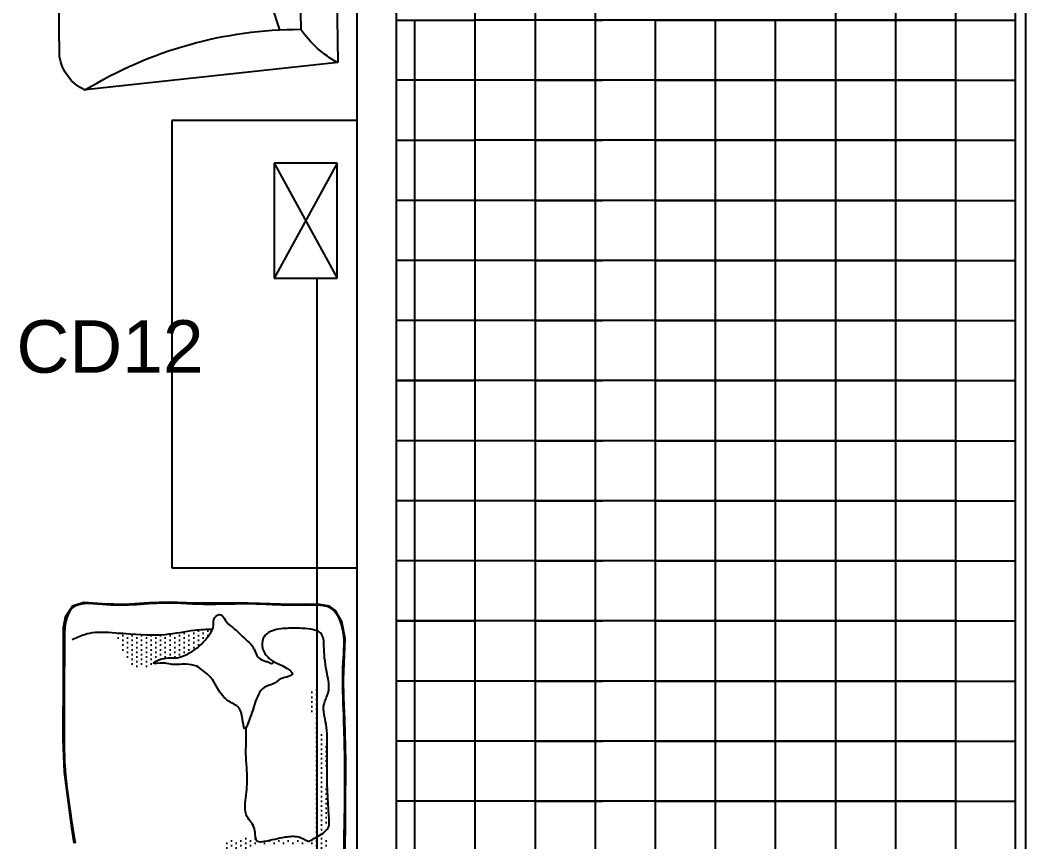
# Model space of a CAD drawing. Header units: millimetres. Extents: x 2377 to 4712, y -254 to 3188.
# Drawn here: x 3139.36 to 3178.75, y 1110.54 to 1142.71 of the extents above; entities that cross this region are included whole.
import ezdxf

# ---------------------------------------------------------------- set-up
doc = ezdxf.new("R2010")
doc.units = ezdxf.units.MM
doc.set_wipeout_variables(frame=1)
doc.linetypes.add('ACAD_ISO03W100', pattern=[30, 12, -18])
doc.layers.add('CD', color=7, linetype='Continuous', true_color=0x5e67af)
doc.layers.add('Mobiliario', color=254, linetype='Continuous')
doc.styles.get("Standard").update_dxf_attribs({"font": 'arial.ttf'})
pattern_1 = [(270, (-15396.10063, 15047.90067), (-0.1851670485, -0.0925835242), [0, -0.1851670485])]

# ---------------------------------------------------------------- blocks, each defined once
blk = doc.blocks.new('sl06-1')
blk.add_wipeout([(0, -0.3127), (0, 0.3127), (0.6906, 0.3798), (0.7219, 0.361), (0.7398, 0.3422), (0.7501, 0.32), (0.7597, 0.2878), (0.7597, -0.2878), (0.7514, -0.3185), (0.7356, -0.3456), (0.7116, -0.3674), (0.6906, -0.3798)])
at = {"linetype": 'ByBlock'}
for p, q in [((0, 0.3127), (0.6906, 0.3798)), ((0, 0.3127), (0, -0.3127)), ((0.7597, -0.2878), (0.7597, 0.2878)), ((0.1001, 0.2206), (0.1001, -0.2206)), ((0, -0.3127), (0.6906, -0.3798))]:
    blk.add_line(p, q, dxfattribs=at)
for centre, radius, start, end in [((0.1135, 1.3453), 1.1248, 269.3185, 300.8671), ((0.6429, 0.2722), 0.1178, 7.6143, 66.1255), ((-0.1461, 0.0532), 0.2978, 34.1973, 60.6083), ((-0.4779, 0), 0.6726, 340.7839, 19.2161), ((-0.1461, -0.0532), 0.2978, 299.3917, 325.8027), ((0.1135, -1.3453), 1.1248, 59.1329, 90.6815), ((0.6429, -0.2722), 0.1178, 293.8745, 352.3857)]:
    blk.add_arc(centre, radius, start, end, dxfattribs=at)

msp = doc.modelspace()

# ---------------------------------------------------------------- hatches: boundary and pattern name
at = {"layer": 'Mobiliario', "transparency": 33554687}
h = msp.add_hatch(dxfattribs=at)
h.set_pattern_fill('DOTS', color=256, scale=0.116641, angle=90, style=0)
h.set_pattern_definition(pattern_1)
edge = h.paths.add_edge_path()
edge.add_spline(control_points=[(3146.889, 1118.854), (3146.858, 1118.782), (3146.776, 1118.653), (3146.597, 1118.413), (3146.329, 1118.146), (3145.938, 1117.88), (3145.43, 1117.688), (3145.04, 1117.789), (3144.589, 1117.571), (3144.585, 1117.538)], knot_values=[3.681648, 3.681648, 3.681648, 3.681648, 3.721851, 3.757198, 3.837171, 3.913615, 4.002995, 4.095118, 4.156003, 4.156003, 4.156003, 4.156003], degree=3, periodic=0)
edge.add_spline(control_points=[(3144.585, 1117.538), (3144.324, 1117.391), (3143.948, 1117.178), (3143.482, 1117.644), (3143.344, 1118.176), (3143.125, 1118.555), (3143.02, 1118.737)], knot_values=[0, 0, 0, 0, 0.131695, 0.189836, 0.306557, 0.413914, 0.413914, 0.413914, 0.413914], degree=3, periodic=0)
edge.add_spline(control_points=[(3143.02, 1118.737), (3143.224, 1118.746), (3143.899, 1118.645), (3144.965, 1118.582), (3146.036, 1118.821), (3146.656, 1118.85), (3146.889, 1118.854)], knot_values=[0.452649, 0.452649, 0.452649, 0.452649, 0.558769, 0.799099, 0.998943, 1.118697, 1.118697, 1.118697, 1.118697], degree=3, periodic=0)
h = msp.add_hatch(dxfattribs=at)
h.set_pattern_fill('DOTS', color=256, scale=0.116641, angle=90, style=0)
h.set_pattern_definition(pattern_1)
edge = h.paths.add_edge_path()
edge.add_spline(control_points=[(3151.215, 1111.027), (3151.209, 1111.018), (3151.141, 1110.914), (3150.864, 1110.67), (3150.766, 1111.536), (3151, 1112.035), (3150.842, 1112.796), (3150.839, 1113.466), (3150.919, 1114.326), (3151.013, 1115.332), (3150.462, 1116.176), (3151.02, 1116.782), (3151.017, 1115.776), (3151.019, 1115.304), (3151.194, 1114.625), (3151.35, 1114.428), (3151.388, 1114.341)], knot_values=[0.056981, 0.056981, 0.056981, 0.056981, 0.06189, 0.111704, 0.199612, 0.342595, 0.445339, 0.576251, 0.69133, 0.888594, 1.091803, 1.131101, 1.196844, 1.416016, 1.489704, 1.540166, 1.540166, 1.540166, 1.540166], degree=3, periodic=0)
edge.add_spline(control_points=[(3151.388, 1114.341), (3151.387, 1114.224), (3151.385, 1114.019), (3151.383, 1113.816), (3151.382, 1113.73)], knot_values=[0.718639, 0.718639, 0.718639, 0.718639, 0.779129, 0.823446, 0.823446, 0.823446, 0.823446], degree=3, periodic=0)
edge.add_spline(control_points=[(3151.382, 1113.73), (3151.376, 1113.694), (3151.328, 1113.432), (3151.321, 1112.708), (3151.416, 1111.786), (3151.367, 1111.233), (3151.248, 1110.836), (3151.219, 1110.976), (3151.215, 1111.027)], knot_values=[1.646059, 1.646059, 1.646059, 1.646059, 1.663729, 1.776794, 2.033298, 2.084002, 2.130605, 2.148665, 2.148665, 2.148665, 2.148665], degree=3, periodic=0)
h = msp.add_hatch(dxfattribs=at)
h.set_pattern_fill('DOTS', color=256, scale=0.116641, angle=90, style=0)
h.set_pattern_definition([(270, (-15396.10063, 15047.36173), (-0.1851670485, -0.0925835242), [0, -0.1851670485])])
edge = h.paths.add_edge_path()
edge.add_spline(control_points=[(3150.643, 1110.568), (3150.799, 1110.593), (3151.015, 1110.628), (3151.203, 1110.755), (3151.25, 1110.796)], knot_values=[0, 0, 0, 0, 0.080563, 0.111589, 0.111589, 0.111589, 0.111589], degree=3, periodic=0)
edge.add_spline(control_points=[(3151.25, 1110.796), (3151.336, 1110.724), (3151.479, 1110.606), (3151.474, 1110.262), (3151.421, 1110.051), (3151.386, 1109.906)], knot_values=[0, 0, 0, 0, 0.054121, 0.08915, 0.167138, 0.167138, 0.167138, 0.167138], degree=3, periodic=0)
edge.add_spline(control_points=[(3151.386, 1109.906), (3151.385, 1109.906), (3151.301, 1110.124), (3150.805, 1110.456), (3150.033, 1110.391), (3149.307, 1110.388), (3148.655, 1110.444), (3148.453, 1110.25), (3148.416, 1110.204)], knot_values=[1.511928, 1.511928, 1.511928, 1.511928, 1.512363, 1.638201, 1.765577, 1.906885, 2.027828, 2.059082, 2.059082, 2.059082, 2.059082], degree=3, periodic=0)
edge.add_spline(control_points=[(3148.416, 1110.204), (3148.323, 1110.227), (3148.187, 1110.261), (3147.96, 1110.234), (3147.749, 1110.147), (3147.461, 1110.225), (3147.217, 1110.161), (3147.061, 1110.184), (3147.016, 1110.191)], knot_values=[0, 0, 0, 0, 0.048558, 0.071367, 0.116584, 0.162079, 0.218878, 0.242488, 0.242488, 0.242488, 0.242488], degree=3, periodic=0)
edge.add_spline(control_points=[(3147.016, 1110.191), (3147.034, 1110.207), (3147.135, 1110.289), (3147.38, 1110.367), (3147.449, 1110.571), (3147.466, 1110.679)], knot_values=[0.818516, 0.818516, 0.818516, 0.818516, 0.831378, 0.885814, 0.938551, 0.938551, 0.938551, 0.938551], degree=3, periodic=0)
edge.add_spline(control_points=[(3147.466, 1110.679), (3147.518, 1110.668), (3147.606, 1110.649), (3147.801, 1110.66), (3147.998, 1110.625), (3148.275, 1110.701), (3148.456, 1110.69), (3148.584, 1110.682)], knot_values=[0, 0, 0, 0, 0.027242, 0.046133, 0.100301, 0.127225, 0.192645, 0.192645, 0.192645, 0.192645], degree=3, periodic=0)
edge.add_spline(control_points=[(3148.584, 1110.682), (3148.601, 1110.63), (3148.662, 1110.525), (3149.141, 1110.614), (3149.63, 1110.6), (3150.22, 1110.626), (3150.52, 1110.585), (3150.643, 1110.568)], knot_values=[0, 0, 0, 0, 0.027981, 0.070374, 0.21186, 0.303711, 0.367692, 0.367692, 0.367692, 0.367692], degree=3, periodic=0)

# ---------------------------------------------------------------- linework, layer by layer
at = {"transparency": 33554687}
for p, q in [((3178.339, 1006.305), (3178.339, 1168.966)), ((3178.746, 1006.305), (3178.746, 1168.966)), ((3152.563, 1089.34), (3152.563, 1148.133)), ((3154.101, 1089.34), (3154.101, 1148.133)), ((3157.173, 1147.409), (3157.173, 1076.857)), ((3159.525, 1147.409), (3159.525, 1088.615)), ((3161.877, 1145.057), (3161.877, 1142.705)), ((3171.284, 1145.057), (3171.284, 1142.705)), ((3173.635, 1145.057), (3173.635, 1142.705)), ((3175.987, 1145.057), (3175.987, 1142.705)), ((3154.101, 1142.705), (3157.173, 1142.705)), ((3154.822, 1140.353), (3154.822, 1142.705)), ((3164.228, 1142.705), (3157.173, 1142.705)), ((3164.228, 1142.705), (3157.173, 1142.705)), ((3161.877, 1142.705), (3162.176, 1142.705)), ((3161.877, 1142.705), (3161.877, 1140.353)), ((3161.877, 1142.705), (3162.176, 1142.705)), ((3166.58, 1142.705), (3164.228, 1142.705)), ((3164.228, 1142.705), (3164.228, 1140.353)), ((3164.228, 1142.705), (3166.58, 1142.705)), ((3166.58, 1142.705), (3164.228, 1142.705)), ((3168.932, 1142.705), (3166.58, 1142.705)), ((3166.58, 1142.705), (3166.58, 1140.353)), ((3166.58, 1142.705), (3168.932, 1142.705)), ((3168.932, 1142.705), (3166.58, 1142.705)), ((3171.284, 1142.705), (3168.932, 1142.705)), ((3168.932, 1142.705), (3168.932, 1140.353)), ((3168.932, 1142.705), (3171.284, 1142.705)), ((3171.284, 1142.705), (3168.932, 1142.705)), ((3168.932, 1142.705), (3171.284, 1142.705)), ((3171.284, 1142.705), (3168.932, 1142.705)), ((3168.932, 1142.705), (3171.284, 1142.705)), ((3173.635, 1142.705), (3171.284, 1142.705)), ((3171.284, 1142.705), (3171.284, 1140.353)), ((3171.284, 1142.705), (3173.635, 1142.705)), ((3173.635, 1142.705), (3171.284, 1142.705)), ((3171.284, 1142.705), (3173.635, 1142.705)), ((3173.635, 1142.705), (3171.284, 1142.705)), ((3171.284, 1142.705), (3173.635, 1142.705)), ((3175.987, 1142.705), (3173.635, 1142.705)), ((3173.635, 1142.705), (3173.635, 1140.353)), ((3173.635, 1142.705), (3178.339, 1142.705)), ((3175.987, 1142.705), (3173.635, 1142.705)), ((3173.635, 1142.705), (3178.339, 1142.705)), ((3175.987, 1142.705), (3173.635, 1142.705)), ((3173.635, 1142.705), (3178.339, 1142.705)), ((3175.987, 1142.705), (3175.987, 1140.353)), ((3157.173, 1140.353), (3154.101, 1140.353)), ((3154.822, 1138.002), (3154.822, 1140.353)), ((3164.228, 1140.353), (3157.173, 1140.353)), ((3159.525, 1140.353), (3157.173, 1140.353)), ((3161.877, 1140.353), (3159.525, 1140.353)), ((3159.525, 1140.353), (3161.877, 1140.353)), ((3161.877, 1140.353), (3162.176, 1140.353)), ((3161.877, 1140.353), (3161.877, 1138.002)), ((3164.228, 1140.353), (3161.877, 1140.353)), ((3166.58, 1140.353), (3164.228, 1140.353)), ((3164.228, 1140.353), (3164.228, 1138.002)), ((3164.228, 1140.353), (3166.58, 1140.353)), ((3166.58, 1140.353), (3164.228, 1140.353)), ((3164.228, 1140.353), (3166.58, 1140.353)), ((3168.932, 1140.353), (3166.58, 1140.353)), ((3166.58, 1140.353), (3166.58, 1138.002)), ((3166.58, 1140.353), (3168.932, 1140.353)), ((3168.932, 1140.353), (3166.58, 1140.353)), ((3166.58, 1140.353), (3168.932, 1140.353)), ((3171.284, 1140.353), (3168.932, 1140.353)), ((3168.932, 1140.353), (3168.932, 1138.002)), ((3168.932, 1140.353), (3171.284, 1140.353)), ((3171.284, 1140.353), (3168.932, 1140.353)), ((3168.932, 1140.353), (3171.284, 1140.353)), ((3173.635, 1140.353), (3171.284, 1140.353)), ((3171.284, 1140.353), (3171.284, 1138.002)), ((3171.284, 1140.353), (3173.635, 1140.353)), ((3173.635, 1140.353), (3171.284, 1140.353)), ((3171.284, 1140.353), (3173.635, 1140.353)), ((3175.987, 1140.353), (3173.635, 1140.353)), ((3173.635, 1140.353), (3173.635, 1138.002)), ((3173.635, 1140.353), (3178.339, 1140.353)), ((3175.987, 1140.353), (3173.635, 1140.353)), ((3173.635, 1140.353), (3178.339, 1140.353)), ((3175.987, 1140.353), (3175.987, 1138.002)), ((3154.101, 1138.002), (3157.173, 1138.002)), ((3154.822, 1135.65), (3154.822, 1138.002)), ((3164.228, 1138.002), (3157.173, 1138.002)), ((3164.228, 1138.002), (3157.173, 1138.002)), ((3159.525, 1138.002), (3157.173, 1138.002)), ((3161.877, 1138.002), (3159.525, 1138.002)), ((3159.525, 1138.002), (3161.877, 1138.002)), ((3161.877, 1138.002), (3162.176, 1138.002)), ((3161.877, 1138.002), (3161.877, 1135.65)), ((3161.877, 1138.002), (3162.176, 1138.002)), ((3164.228, 1138.002), (3161.877, 1138.002)), ((3166.58, 1138.002), (3164.228, 1138.002)), ((3164.228, 1138.002), (3164.228, 1135.65)), ((3164.228, 1138.002), (3166.58, 1138.002)), ((3166.58, 1138.002), (3164.228, 1138.002)), ((3164.228, 1138.002), (3166.58, 1138.002)), ((3166.58, 1138.002), (3164.228, 1138.002)), ((3164.228, 1138.002), (3166.58, 1138.002)), ((3168.932, 1138.002), (3166.58, 1138.002)), ((3166.58, 1138.002), (3166.58, 1135.65)), ((3166.58, 1138.002), (3168.932, 1138.002)), ((3168.932, 1138.002), (3166.58, 1138.002)), ((3166.58, 1138.002), (3168.932, 1138.002)), ((3168.932, 1138.002), (3166.58, 1138.002)), ((3166.58, 1138.002), (3168.932, 1138.002)), ((3171.284, 1138.002), (3168.932, 1138.002)), ((3168.932, 1138.002), (3168.932, 1135.65)), ((3168.932, 1138.002), (3171.284, 1138.002)), ((3171.284, 1138.002), (3168.932, 1138.002)), ((3168.932, 1138.002), (3171.284, 1138.002)), ((3171.284, 1138.002), (3168.932, 1138.002)), ((3168.932, 1138.002), (3171.284, 1138.002)), ((3173.635, 1138.002), (3171.284, 1138.002)), ((3171.284, 1138.002), (3171.284, 1135.65)), ((3171.284, 1138.002), (3173.635, 1138.002)), ((3173.635, 1138.002), (3171.284, 1138.002)), ((3171.284, 1138.002), (3173.635, 1138.002)), ((3173.635, 1138.002), (3171.284, 1138.002)), ((3171.284, 1138.002), (3173.635, 1138.002)), ((3175.987, 1138.002), (3173.635, 1138.002)), ((3173.635, 1138.002), (3173.635, 1135.65)), ((3173.635, 1138.002), (3178.339, 1138.002)), ((3175.987, 1138.002), (3173.635, 1138.002)), ((3173.635, 1138.002), (3178.339, 1138.002)), ((3175.987, 1138.002), (3173.635, 1138.002)), ((3173.635, 1138.002), (3178.339, 1138.002)), ((3175.987, 1138.002), (3175.987, 1135.65)), ((3157.173, 1135.65), (3154.101, 1135.65)), ((3154.822, 1133.298), (3154.822, 1135.65)), ((3164.228, 1135.65), (3157.173, 1135.65)), ((3159.525, 1135.65), (3157.173, 1135.65)), ((3161.877, 1135.65), (3159.525, 1135.65)), ((3159.525, 1135.65), (3161.877, 1135.65)), ((3161.877, 1135.65), (3162.176, 1135.65)), ((3161.877, 1135.65), (3161.877, 1133.298)), ((3164.228, 1135.65), (3161.877, 1135.65)), ((3166.58, 1135.65), (3164.228, 1135.65)), ((3164.228, 1135.65), (3164.228, 1133.298)), ((3164.228, 1135.65), (3166.58, 1135.65)), ((3166.58, 1135.65), (3164.228, 1135.65)), ((3164.228, 1135.65), (3166.58, 1135.65)), ((3168.932, 1135.65), (3166.58, 1135.65)), ((3166.58, 1135.65), (3166.58, 1133.298)), ((3166.58, 1135.65), (3168.932, 1135.65)), ((3168.932, 1135.65), (3166.58, 1135.65)), ((3166.58, 1135.65), (3168.932, 1135.65)), ((3171.284, 1135.65), (3168.932, 1135.65)), ((3168.932, 1135.65), (3168.932, 1133.298)), ((3168.932, 1135.65), (3171.284, 1135.65)), ((3171.284, 1135.65), (3168.932, 1135.65)), ((3168.932, 1135.65), (3171.284, 1135.65)), ((3173.635, 1135.65), (3171.284, 1135.65)), ((3171.284, 1135.65), (3171.284, 1133.298)), ((3171.284, 1135.65), (3173.635, 1135.65)), ((3173.635, 1135.65), (3171.284, 1135.65)), ((3171.284, 1135.65), (3173.635, 1135.65)), ((3175.987, 1135.65), (3173.635, 1135.65)), ((3173.635, 1135.65), (3173.635, 1133.298)), ((3173.635, 1135.65), (3178.339, 1135.65)), ((3175.987, 1135.65), (3173.635, 1135.65)), ((3173.635, 1135.65), (3178.339, 1135.65)), ((3175.987, 1135.65), (3175.987, 1133.298)), ((3157.173, 1133.298), (3154.101, 1133.298)), ((3154.822, 1130.946), (3154.822, 1133.298)), ((3164.228, 1133.298), (3157.173, 1133.298)), ((3159.525, 1133.298), (3157.173, 1133.298)), ((3161.877, 1133.298), (3159.525, 1133.298)), ((3159.525, 1133.298), (3161.877, 1133.298)), ((3161.877, 1133.298), (3162.176, 1133.298)), ((3161.877, 1133.298), (3161.877, 1130.946)), ((3164.228, 1133.298), (3161.877, 1133.298)), ((3166.58, 1133.298), (3164.228, 1133.298)), ((3164.228, 1133.298), (3164.228, 1130.946)), ((3164.228, 1133.298), (3166.58, 1133.298)), ((3166.58, 1133.298), (3164.228, 1133.298)), ((3164.228, 1133.298), (3166.58, 1133.298)), ((3168.932, 1133.298), (3166.58, 1133.298)), ((3166.58, 1133.298), (3166.58, 1130.946)), ((3166.58, 1133.298), (3168.932, 1133.298)), ((3168.932, 1133.298), (3166.58, 1133.298)), ((3166.58, 1133.298), (3168.932, 1133.298)), ((3171.284, 1133.298), (3168.932, 1133.298)), ((3168.932, 1133.298), (3168.932, 1130.946)), ((3168.932, 1133.298), (3171.284, 1133.298)), ((3171.284, 1133.298), (3168.932, 1133.298)), ((3168.932, 1133.298), (3171.284, 1133.298)), ((3173.635, 1133.298), (3171.284, 1133.298)), ((3171.284, 1133.298), (3171.284, 1130.946)), ((3171.284, 1133.298), (3173.635, 1133.298)), ((3173.635, 1133.298), (3171.284, 1133.298)), ((3171.284, 1133.298), (3173.635, 1133.298)), ((3175.987, 1133.298), (3173.635, 1133.298)), ((3173.635, 1133.298), (3173.635, 1130.946)), ((3173.635, 1133.298), (3178.339, 1133.298)), ((3175.987, 1133.298), (3173.635, 1133.298)), ((3173.635, 1133.298), (3178.339, 1133.298)), ((3175.987, 1133.298), (3175.987, 1130.946)), ((3157.173, 1130.946), (3154.101, 1130.946)), ((3154.822, 1128.595), (3154.822, 1130.946)), ((3164.228, 1130.946), (3157.173, 1130.946)), ((3159.525, 1130.946), (3157.173, 1130.946)), ((3161.877, 1130.946), (3159.525, 1130.946)), ((3159.525, 1130.946), (3161.877, 1130.946)), ((3161.877, 1130.946), (3162.176, 1130.946)), ((3161.877, 1130.946), (3161.877, 1128.595)), ((3164.228, 1130.946), (3161.877, 1130.946)), ((3166.58, 1130.946), (3164.228, 1130.946)), ((3164.228, 1130.946), (3164.228, 1128.595)), ((3164.228, 1130.946), (3166.58, 1130.946)), ((3166.58, 1130.946), (3164.228, 1130.946)), ((3164.228, 1130.946), (3166.58, 1130.946)), ((3168.932, 1130.946), (3166.58, 1130.946)), ((3166.58, 1130.946), (3166.58, 1128.595)), ((3166.58, 1130.946), (3168.932, 1130.946)), ((3168.932, 1130.946), (3166.58, 1130.946)), ((3166.58, 1130.946), (3168.932, 1130.946)), ((3171.284, 1130.946), (3168.932, 1130.946)), ((3168.932, 1130.946), (3168.932, 1128.595)), ((3168.932, 1130.946), (3171.284, 1130.946)), ((3171.284, 1130.946), (3168.932, 1130.946)), ((3168.932, 1130.946), (3171.284, 1130.946)), ((3173.635, 1130.946), (3171.284, 1130.946)), ((3171.284, 1130.946), (3171.284, 1128.595)), ((3171.284, 1130.946), (3173.635, 1130.946)), ((3173.635, 1130.946), (3171.284, 1130.946)), ((3171.284, 1130.946), (3173.635, 1130.946)), ((3175.987, 1130.946), (3173.635, 1130.946)), ((3173.635, 1130.946), (3173.635, 1128.595)), ((3173.635, 1130.946), (3178.339, 1130.946)), ((3175.987, 1130.946), (3173.635, 1130.946)), ((3173.635, 1130.946), (3178.339, 1130.946)), ((3175.987, 1130.946), (3175.987, 1128.595)), ((3154.101, 1128.595), (3157.173, 1128.595)), ((3157.173, 1128.595), (3154.101, 1128.595)), ((3154.822, 1126.243), (3154.822, 1128.595)), ((3164.228, 1128.595), (3157.173, 1128.595)), ((3159.525, 1128.595), (3157.173, 1128.595)), ((3161.877, 1128.595), (3159.525, 1128.595)), ((3159.525, 1128.595), (3161.877, 1128.595)), ((3161.877, 1128.595), (3162.176, 1128.595)), ((3161.877, 1128.595), (3161.877, 1126.243)), ((3164.228, 1128.595), (3161.877, 1128.595)), ((3166.58, 1128.595), (3164.228, 1128.595)), ((3164.228, 1128.595), (3164.228, 1126.243)), ((3164.228, 1128.595), (3166.58, 1128.595)), ((3166.58, 1128.595), (3164.228, 1128.595)), ((3164.228, 1128.595), (3166.58, 1128.595)), ((3168.932, 1128.595), (3166.58, 1128.595)), ((3166.58, 1128.595), (3166.58, 1126.243)), ((3166.58, 1128.595), (3168.932, 1128.595)), ((3168.932, 1128.595), (3166.58, 1128.595)), ((3166.58, 1128.595), (3168.932, 1128.595)), ((3171.284, 1128.595), (3168.932, 1128.595)), ((3168.932, 1128.595), (3168.932, 1126.243)), ((3168.932, 1128.595), (3171.284, 1128.595)), ((3171.284, 1128.595), (3168.932, 1128.595)), ((3168.932, 1128.595), (3171.284, 1128.595)), ((3173.635, 1128.595), (3171.284, 1128.595)), ((3171.284, 1128.595), (3171.284, 1126.243)), ((3171.284, 1128.595), (3173.635, 1128.595)), ((3173.635, 1128.595), (3171.284, 1128.595)), ((3171.284, 1128.595), (3173.635, 1128.595)), ((3175.987, 1128.595), (3173.635, 1128.595)), ((3173.635, 1128.595), (3173.635, 1126.243)), ((3173.635, 1128.595), (3178.339, 1128.595)), ((3175.987, 1128.595), (3173.635, 1128.595)), ((3173.635, 1128.595), (3178.339, 1128.595)), ((3175.987, 1128.595), (3175.987, 1126.243)), ((3157.173, 1126.243), (3154.101, 1126.243)), ((3154.822, 1123.891), (3154.822, 1126.243)), ((3164.228, 1126.243), (3157.173, 1126.243)), ((3159.525, 1126.243), (3157.173, 1126.243)), ((3161.877, 1126.243), (3159.525, 1126.243)), ((3159.525, 1126.243), (3161.877, 1126.243)), ((3161.877, 1126.243), (3162.176, 1126.243)), ((3161.877, 1126.243), (3161.877, 1123.891)), ((3164.228, 1126.243), (3161.877, 1126.243)), ((3166.58, 1126.243), (3164.228, 1126.243)), ((3164.228, 1126.243), (3164.228, 1123.891)), ((3164.228, 1126.243), (3166.58, 1126.243)), ((3166.58, 1126.243), (3164.228, 1126.243)), ((3164.228, 1126.243), (3166.58, 1126.243)), ((3168.932, 1126.243), (3166.58, 1126.243)), ((3166.58, 1126.243), (3166.58, 1123.891)), ((3166.58, 1126.243), (3168.932, 1126.243)), ((3168.932, 1126.243), (3166.58, 1126.243)), ((3166.58, 1126.243), (3168.932, 1126.243)), ((3171.284, 1126.243), (3168.932, 1126.243)), ((3168.932, 1126.243), (3168.932, 1123.891)), ((3168.932, 1126.243), (3171.284, 1126.243)), ((3171.284, 1126.243), (3168.932, 1126.243)), ((3168.932, 1126.243), (3171.284, 1126.243)), ((3173.635, 1126.243), (3171.284, 1126.243)), ((3171.284, 1126.243), (3171.284, 1123.891)), ((3171.284, 1126.243), (3173.635, 1126.243)), ((3173.635, 1126.243), (3171.284, 1126.243)), ((3171.284, 1126.243), (3173.635, 1126.243)), ((3175.987, 1126.243), (3173.635, 1126.243)), ((3173.635, 1126.243), (3173.635, 1123.891)), ((3173.635, 1126.243), (3178.339, 1126.243)), ((3175.987, 1126.243), (3173.635, 1126.243)), ((3173.635, 1126.243), (3178.339, 1126.243)), ((3175.987, 1126.243), (3175.987, 1123.891)), ((3157.173, 1123.891), (3154.101, 1123.891)), ((3154.822, 1121.54), (3154.822, 1123.891)), ((3164.228, 1123.891), (3157.173, 1123.891)), ((3159.525, 1123.891), (3157.173, 1123.891)), ((3161.877, 1123.891), (3159.525, 1123.891)), ((3159.525, 1123.891), (3161.877, 1123.891)), ((3161.877, 1123.891), (3162.176, 1123.891)), ((3161.877, 1123.891), (3161.877, 1121.54)), ((3164.228, 1123.891), (3161.877, 1123.891)), ((3166.58, 1123.891), (3164.228, 1123.891)), ((3164.228, 1123.891), (3164.228, 1121.54)), ((3164.228, 1123.891), (3166.58, 1123.891)), ((3166.58, 1123.891), (3164.228, 1123.891)), ((3164.228, 1123.891), (3166.58, 1123.891)), ((3168.932, 1123.891), (3166.58, 1123.891)), ((3166.58, 1123.891), (3166.58, 1121.54)), ((3166.58, 1123.891), (3168.932, 1123.891)), ((3168.932, 1123.891), (3166.58, 1123.891)), ((3166.58, 1123.891), (3168.932, 1123.891)), ((3171.284, 1123.891), (3168.932, 1123.891)), ((3168.932, 1123.891), (3168.932, 1121.54)), ((3168.932, 1123.891), (3171.284, 1123.891)), ((3171.284, 1123.891), (3168.932, 1123.891)), ((3168.932, 1123.891), (3171.284, 1123.891)), ((3173.635, 1123.891), (3171.284, 1123.891)), ((3171.284, 1123.891), (3171.284, 1121.54)), ((3171.284, 1123.891), (3173.635, 1123.891)), ((3173.635, 1123.891), (3171.284, 1123.891)), ((3171.284, 1123.891), (3173.635, 1123.891)), ((3175.987, 1123.891), (3173.635, 1123.891)), ((3173.635, 1123.891), (3173.635, 1121.54)), ((3173.635, 1123.891), (3178.339, 1123.891)), ((3175.987, 1123.891), (3173.635, 1123.891)), ((3173.635, 1123.891), (3178.339, 1123.891)), ((3175.987, 1123.891), (3175.987, 1121.54)), ((3157.173, 1121.54), (3154.101, 1121.54)), ((3154.822, 1119.188), (3154.822, 1121.54)), ((3164.228, 1121.54), (3157.173, 1121.54)), ((3159.525, 1121.54), (3157.173, 1121.54)), ((3161.877, 1121.54), (3159.525, 1121.54)), ((3159.525, 1121.54), (3161.877, 1121.54)), ((3161.877, 1121.54), (3162.176, 1121.54)), ((3161.877, 1121.54), (3161.877, 1119.188)), ((3164.228, 1121.54), (3161.877, 1121.54)), ((3166.58, 1121.54), (3164.228, 1121.54)), ((3164.228, 1121.54), (3164.228, 1119.188)), ((3164.228, 1121.54), (3166.58, 1121.54)), ((3166.58, 1121.54), (3164.228, 1121.54)), ((3164.228, 1121.54), (3166.58, 1121.54)), ((3168.932, 1121.54), (3166.58, 1121.54)), ((3166.58, 1121.54), (3166.58, 1119.188)), ((3166.58, 1121.54), (3168.932, 1121.54)), ((3168.932, 1121.54), (3166.58, 1121.54)), ((3166.58, 1121.54), (3168.932, 1121.54)), ((3171.284, 1121.54), (3168.932, 1121.54)), ((3168.932, 1121.54), (3168.932, 1119.188)), ((3168.932, 1121.54), (3171.284, 1121.54)), ((3171.284, 1121.54), (3168.932, 1121.54)), ((3168.932, 1121.54), (3171.284, 1121.54)), ((3173.635, 1121.54), (3171.284, 1121.54)), ((3171.284, 1121.54), (3171.284, 1119.188)), ((3171.284, 1121.54), (3173.635, 1121.54)), ((3173.635, 1121.54), (3171.284, 1121.54)), ((3171.284, 1121.54), (3173.635, 1121.54)), ((3175.987, 1121.54), (3173.635, 1121.54)), ((3173.635, 1121.54), (3173.635, 1119.188)), ((3173.635, 1121.54), (3178.339, 1121.54)), ((3175.987, 1121.54), (3173.635, 1121.54)), ((3173.635, 1121.54), (3178.339, 1121.54)), ((3175.987, 1121.54), (3175.987, 1119.188)), ((3154.101, 1119.188), (3157.173, 1119.188)), ((3157.173, 1119.188), (3154.101, 1119.188)), ((3154.822, 1116.836), (3154.822, 1119.188)), ((3164.228, 1119.188), (3157.173, 1119.188)), ((3159.525, 1119.188), (3157.173, 1119.188)), ((3161.877, 1119.188), (3159.525, 1119.188)), ((3159.525, 1119.188), (3161.877, 1119.188)), ((3161.877, 1119.188), (3162.176, 1119.188)), ((3161.877, 1119.188), (3161.877, 1116.836)), ((3164.228, 1119.188), (3161.877, 1119.188)), ((3166.58, 1119.188), (3164.228, 1119.188)), ((3164.228, 1119.188), (3164.228, 1116.836)), ((3164.228, 1119.188), (3166.58, 1119.188)), ((3166.58, 1119.188), (3164.228, 1119.188)), ((3164.228, 1119.188), (3166.58, 1119.188)), ((3168.932, 1119.188), (3166.58, 1119.188)), ((3166.58, 1119.188), (3166.58, 1116.836)), ((3166.58, 1119.188), (3168.932, 1119.188)), ((3168.932, 1119.188), (3166.58, 1119.188)), ((3166.58, 1119.188), (3168.932, 1119.188)), ((3171.284, 1119.188), (3168.932, 1119.188)), ((3168.932, 1119.188), (3168.932, 1116.836)), ((3168.932, 1119.188), (3171.284, 1119.188)), ((3171.284, 1119.188), (3168.932, 1119.188)), ((3168.932, 1119.188), (3171.284, 1119.188)), ((3173.635, 1119.188), (3171.284, 1119.188)), ((3171.284, 1119.188), (3171.284, 1116.836)), ((3171.284, 1119.188), (3173.635, 1119.188)), ((3173.635, 1119.188), (3171.284, 1119.188)), ((3171.284, 1119.188), (3173.635, 1119.188)), ((3175.987, 1119.188), (3173.635, 1119.188)), ((3173.635, 1119.188), (3173.635, 1116.836)), ((3173.635, 1119.188), (3178.339, 1119.188)), ((3175.987, 1119.188), (3173.635, 1119.188)), ((3173.635, 1119.188), (3178.339, 1119.188)), ((3175.987, 1119.188), (3175.987, 1116.836)), ((3157.173, 1116.836), (3154.101, 1116.836)), ((3154.822, 1114.484), (3154.822, 1116.836)), ((3164.228, 1116.836), (3157.173, 1116.836)), ((3159.525, 1116.836), (3157.173, 1116.836)), ((3161.877, 1116.836), (3159.525, 1116.836)), ((3159.525, 1116.836), (3161.877, 1116.836)), ((3161.877, 1116.836), (3162.176, 1116.836)), ((3161.877, 1116.836), (3161.877, 1114.484)), ((3164.228, 1116.836), (3161.877, 1116.836)), ((3166.58, 1116.836), (3164.228, 1116.836)), ((3164.228, 1116.836), (3164.228, 1114.484)), ((3164.228, 1116.836), (3166.58, 1116.836)), ((3166.58, 1116.836), (3164.228, 1116.836)), ((3164.228, 1116.836), (3166.58, 1116.836)), ((3168.932, 1116.836), (3166.58, 1116.836)), ((3166.58, 1116.836), (3166.58, 1114.484)), ((3166.58, 1116.836), (3168.932, 1116.836)), ((3168.932, 1116.836), (3166.58, 1116.836)), ((3166.58, 1116.836), (3168.932, 1116.836)), ((3171.284, 1116.836), (3168.932, 1116.836)), ((3168.932, 1116.836), (3168.932, 1114.484)), ((3168.932, 1116.836), (3171.284, 1116.836)), ((3171.284, 1116.836), (3168.932, 1116.836)), ((3168.932, 1116.836), (3171.284, 1116.836)), ((3173.635, 1116.836), (3171.284, 1116.836)), ((3171.284, 1116.836), (3171.284, 1114.484)), ((3171.284, 1116.836), (3173.635, 1116.836)), ((3173.635, 1116.836), (3171.284, 1116.836)), ((3171.284, 1116.836), (3173.635, 1116.836)), ((3175.987, 1116.836), (3173.635, 1116.836)), ((3173.635, 1116.836), (3173.635, 1114.484)), ((3173.635, 1116.836), (3178.339, 1116.836)), ((3175.987, 1116.836), (3173.635, 1116.836)), ((3173.635, 1116.836), (3178.339, 1116.836)), ((3175.987, 1116.836), (3175.987, 1114.484)), ((3157.173, 1114.484), (3154.101, 1114.484)), ((3154.822, 1112.133), (3154.822, 1114.484)), ((3164.228, 1114.484), (3157.173, 1114.484)), ((3159.525, 1114.484), (3157.173, 1114.484)), ((3161.877, 1114.484), (3159.525, 1114.484)), ((3159.525, 1114.484), (3161.877, 1114.484)), ((3161.877, 1114.484), (3162.176, 1114.484)), ((3161.877, 1114.484), (3161.877, 1112.133)), ((3164.228, 1114.484), (3161.877, 1114.484)), ((3166.58, 1114.484), (3164.228, 1114.484)), ((3164.228, 1114.484), (3164.228, 1112.133)), ((3164.228, 1114.484), (3166.58, 1114.484)), ((3166.58, 1114.484), (3164.228, 1114.484)), ((3164.228, 1114.484), (3166.58, 1114.484)), ((3168.932, 1114.484), (3166.58, 1114.484)), ((3166.58, 1114.484), (3166.58, 1112.133)), ((3166.58, 1114.484), (3168.932, 1114.484)), ((3168.932, 1114.484), (3166.58, 1114.484)), ((3166.58, 1114.484), (3168.932, 1114.484)), ((3171.284, 1114.484), (3168.932, 1114.484)), ((3168.932, 1114.484), (3168.932, 1112.133)), ((3168.932, 1114.484), (3171.284, 1114.484)), ((3171.284, 1114.484), (3168.932, 1114.484)), ((3168.932, 1114.484), (3171.284, 1114.484)), ((3173.635, 1114.484), (3171.284, 1114.484)), ((3171.284, 1114.484), (3171.284, 1112.133)), ((3171.284, 1114.484), (3173.635, 1114.484)), ((3173.635, 1114.484), (3171.284, 1114.484)), ((3171.284, 1114.484), (3173.635, 1114.484)), ((3175.987, 1114.484), (3173.635, 1114.484)), ((3173.635, 1114.484), (3173.635, 1112.133)), ((3173.635, 1114.484), (3178.339, 1114.484)), ((3175.987, 1114.484), (3173.635, 1114.484)), ((3173.635, 1114.484), (3178.339, 1114.484)), ((3175.987, 1114.484), (3175.987, 1112.133)), ((3157.173, 1112.133), (3154.101, 1112.133)), ((3154.822, 1109.781), (3154.822, 1112.133)), ((3164.228, 1112.133), (3157.173, 1112.133)), ((3159.525, 1112.133), (3157.173, 1112.133)), ((3161.877, 1112.133), (3159.525, 1112.133)), ((3159.525, 1112.133), (3161.877, 1112.133)), ((3161.877, 1112.133), (3162.176, 1112.133)), ((3161.877, 1112.133), (3161.877, 1109.781)), ((3164.228, 1112.133), (3161.877, 1112.133)), ((3166.58, 1112.133), (3164.228, 1112.133)), ((3164.228, 1112.133), (3164.228, 1109.781)), ((3164.228, 1112.133), (3166.58, 1112.133)), ((3166.58, 1112.133), (3164.228, 1112.133)), ((3164.228, 1112.133), (3166.58, 1112.133)), ((3168.932, 1112.133), (3166.58, 1112.133)), ((3166.58, 1112.133), (3166.58, 1109.781)), ((3166.58, 1112.133), (3168.932, 1112.133)), ((3168.932, 1112.133), (3166.58, 1112.133)), ((3166.58, 1112.133), (3168.932, 1112.133)), ((3171.284, 1112.133), (3168.932, 1112.133)), ((3168.932, 1112.133), (3168.932, 1109.781)), ((3168.932, 1112.133), (3171.284, 1112.133)), ((3171.284, 1112.133), (3168.932, 1112.133)), ((3168.932, 1112.133), (3171.284, 1112.133)), ((3173.635, 1112.133), (3171.284, 1112.133)), ((3171.284, 1112.133), (3171.284, 1109.781)), ((3171.284, 1112.133), (3173.635, 1112.133)), ((3173.635, 1112.133), (3171.284, 1112.133)), ((3171.284, 1112.133), (3173.635, 1112.133)), ((3175.987, 1112.133), (3173.635, 1112.133)), ((3173.635, 1112.133), (3173.635, 1109.781)), ((3173.635, 1112.133), (3178.339, 1112.133)), ((3175.987, 1112.133), (3173.635, 1112.133)), ((3173.635, 1112.133), (3178.339, 1112.133)), ((3175.987, 1112.133), (3175.987, 1109.781))]:
    msp.add_line(p, q, dxfattribs=at)
at = {"layer": 'CD', "color": 165, "linetype": 'ACAD_ISO03W100', "true_color": 0x5e67af, "transparency": 33554687}
for p, q in [((3151.773, 1137.102), (3149.313, 1137.102)), ((3149.313, 1137.102), (3151.773, 1132.603)), ((3151.773, 1137.102), (3149.313, 1132.603)), ((3151.773, 1132.603), (3151.773, 1137.102)), ((3151.773, 1132.603), (3151.773, 1137.102)), ((3149.313, 1132.603), (3151.773, 1132.603))]:
    msp.add_line(p, q, dxfattribs=at)
at = {"layer": 'CD', "transparency": 33554687}
for p, q in [((3149.313, 1137.102), (3149.313, 1132.603)), ((3150.975, 1132.603), (3150.975, 1079.218))]:
    msp.add_line(p, q, dxfattribs=at)
at = {"layer": 'Mobiliario', "transparency": 33554687}
for p, q in [((3152.563, 1138.773), (3145.304, 1138.773)), ((3145.304, 1138.773), (3145.304, 1121.261)), ((3145.304, 1121.261), (3152.563, 1121.261))]:
    msp.add_line(p, q, dxfattribs=at)
msp.add_lwpolyline([(3152.09, 1109.788), (3152.101, 1111.768), (3152.112, 1113.714), (3152.078, 1115.326), (3152.034, 1116.195), (3152.023, 1116.899), (3152.067, 1117.834), (3152.089, 1118.505), (3151.957, 1119.164), (3151.705, 1119.593), (3151.474, 1119.769), (3151.078, 1119.835), (3150.485, 1119.846), (3149.964, 1119.826), (3149.161, 1119.859), (3147.865, 1119.892), (3146.925, 1119.881), (3146.2, 1119.881), (3145.189, 1119.925), (3144.425, 1119.892), (3143.459, 1119.837), (3142.569, 1119.859), (3141.854, 1119.914), (3141.415, 1119.771), (3141.129, 1119.331), (3141.052, 1118.924), (3141.052, 1117.154), (3141.039, 1114.564), (3141.083, 1113.266), (3141.379, 1111.088), (3141.467, 1110.484)], dxfattribs=at)
for points, knots in [([(3152.161, 1090.652), (3152.281, 1094.119), (3152.087, 1098.296), (3151.955, 1101.095), (3152.055, 1106.563), (3152.028, 1110.216), (3152.109, 1112.884), (3152.044, 1115.318), (3151.959, 1117.436), (3152.129, 1118.694), (3151.651, 1119.797), (3150.647, 1119.808), (3149.774, 1119.785), (3148.635, 1119.864), (3147.483, 1119.846), (3146.348, 1119.823), (3144.724, 1119.952), (3143.337, 1119.68), (3141.108, 1120.039), (3141.091, 1117.786), (3141.091, 1116.245), (3141.091, 1114.484), (3141.091, 1113.049), (3141.519, 1110.494)], [0.737576, 0.737576, 0.737576, 0.737576, 0.801944, 1.006538, 1.278115, 1.486206, 1.701351, 1.959422, 2.118136, 2.234578, 2.302688, 2.360055, 2.458724, 2.53985, 2.649091, 2.754807, 2.832413, 3.059351, 3.172115, 3.306557, 3.521702, 3.635058, 3.739936, 3.739936, 3.739936, 3.739936]), ([(3150.643, 1110.549), (3150.79, 1110.626), (3151.096, 1110.784), (3151.48, 1111.056), (3151.458, 1111.502), (3151.414, 1112.09), (3151.377, 1112.986), (3151.382, 1113.877), (3151.392, 1114.595), (3151.358, 1115.237), (3151.148, 1115.842), (3151.524, 1116.45), (3151.358, 1117.224), (3151.24, 1117.922), (3151.28, 1118.83), (3150.443, 1118.907), (3149.8, 1118.901), (3149.252, 1118.865), (3148.829, 1118.551), (3148.805, 1117.975), (3149.292, 1117.541), (3149.717, 1117.426), (3150.199, 1117.037), (3149.53, 1116.975), (3149.304, 1116.697), (3148.822, 1116.626), (3148.535, 1115.986), (3148.428, 1115.513), (3148.07, 1114.664), (3148.122, 1115.792), (3147.525, 1116), (3147.148, 1116.384), (3146.938, 1116.899), (3146.6, 1117.19), (3146.251, 1117.456), (3145.798, 1117.52), (3145.33, 1117.452), (3144.971, 1117.565), (3144.387, 1117.472), (3145.036, 1117.79), (3145.43, 1117.688), (3145.938, 1117.88), (3146.329, 1118.146), (3146.597, 1118.413), (3146.81, 1118.699), (3146.974, 1118.971), (3146.902, 1119.321), (3147.257, 1119.517), (3147.398, 1119.15), (3147.684, 1118.937), (3147.962, 1118.701), (3148.205, 1118.437), (3148.529, 1118.205), (3148.6, 1117.75), (3148.922, 1117.619), (3149.087, 1117.586), (3149.196, 1117.502), (3149.264, 1117.548), (3149.314, 1117.582)], [0, 0, 0, 0, 0.044307, 0.091739, 0.100161, 0.156702, 0.244649, 0.329296, 0.385727, 0.428198, 0.49558, 0.536858, 0.600441, 0.685746, 0.732135, 0.802354, 0.851688, 0.909055, 0.936587, 0.979057, 1.036449, 1.083735, 1.108664, 1.15125, 1.184502, 1.206791, 1.267453, 1.334367, 1.365908, 1.431792, 1.471984, 1.526827, 1.563132, 1.612989, 1.638407, 1.674345, 1.727204, 1.752122, 1.783837, 1.815361, 1.861307, 1.905885, 1.944012, 1.983898, 2.001527, 2.036259, 2.061197, 2.084841, 2.107417, 2.142317, 2.17979, 2.199733, 2.234633, 2.278817, 2.30246, 2.317671, 2.322373, 2.335559, 2.335559, 2.335559, 2.335559]), ([(3146.889, 1118.854), (3146.656, 1118.85), (3146.036, 1118.821), (3144.965, 1118.582), (3143.871, 1118.646), (3142.367, 1118.774), (3141.836, 1118.646), (3141.558, 1118.517), (3141.396, 1118.442)], [0.4526492, 0.4526492, 0.4526492, 0.4526492, 0.5724028, 0.7722474, 1.0125768, 1.1328971, 1.1980407, 1.2899035, 1.2899035, 1.2899035, 1.2899035]), ([(3150.643, 1110.549), (3150.523, 1110.617), (3150.244, 1110.773), (3149.614, 1110.72), (3149.152, 1110.582), (3148.522, 1110.49), (3148.637, 1111.134), (3148.091, 1111.551), (3148.224, 1112.374), (3148.276, 1113.105), (3148.191, 1113.837), (3148.215, 1114.442), (3148.212, 1114.868), (3148.212, 1115.033), (3148.212, 1115.06)], [0, 0, 0, 0, 0.0348335, 0.0806442, 0.1525795, 0.1737229, 0.2176359, 0.2647711, 0.338623, 0.4057285, 0.4587502, 0.5257624, 0.5610325, 0.5680864, 0.5680864, 0.5680864, 0.5680864])]:
    msp.add_open_spline(points, degree=3, knots=knots, dxfattribs=at)

# ---------------------------------------------------------------- block references
at = {"layer": 'Mobiliario', "transparency": 33554687, "xscale": -14.33251596267453, "yscale": 14.33251596267452, "zscale": 14.33251596267452, "rotation": 0.6292840231421692}
msp.add_blockref('sl06-1', (3151.748, 1145.523, 59.106), dxfattribs=at)

# ---------------------------------------------------------------- texts
at = {"layer": 'CD', "transparency": 33554687, "insert": (3139.215, 1130.957), "char_height": 2.0534, "attachment_point": 1}
msp.add_mtext_dynamic_manual_height_columns('CD12', width=10.08551, gutter_width=10.267, heights=[0], dxfattribs=at)

doc.saveas('drawing.dxf')
